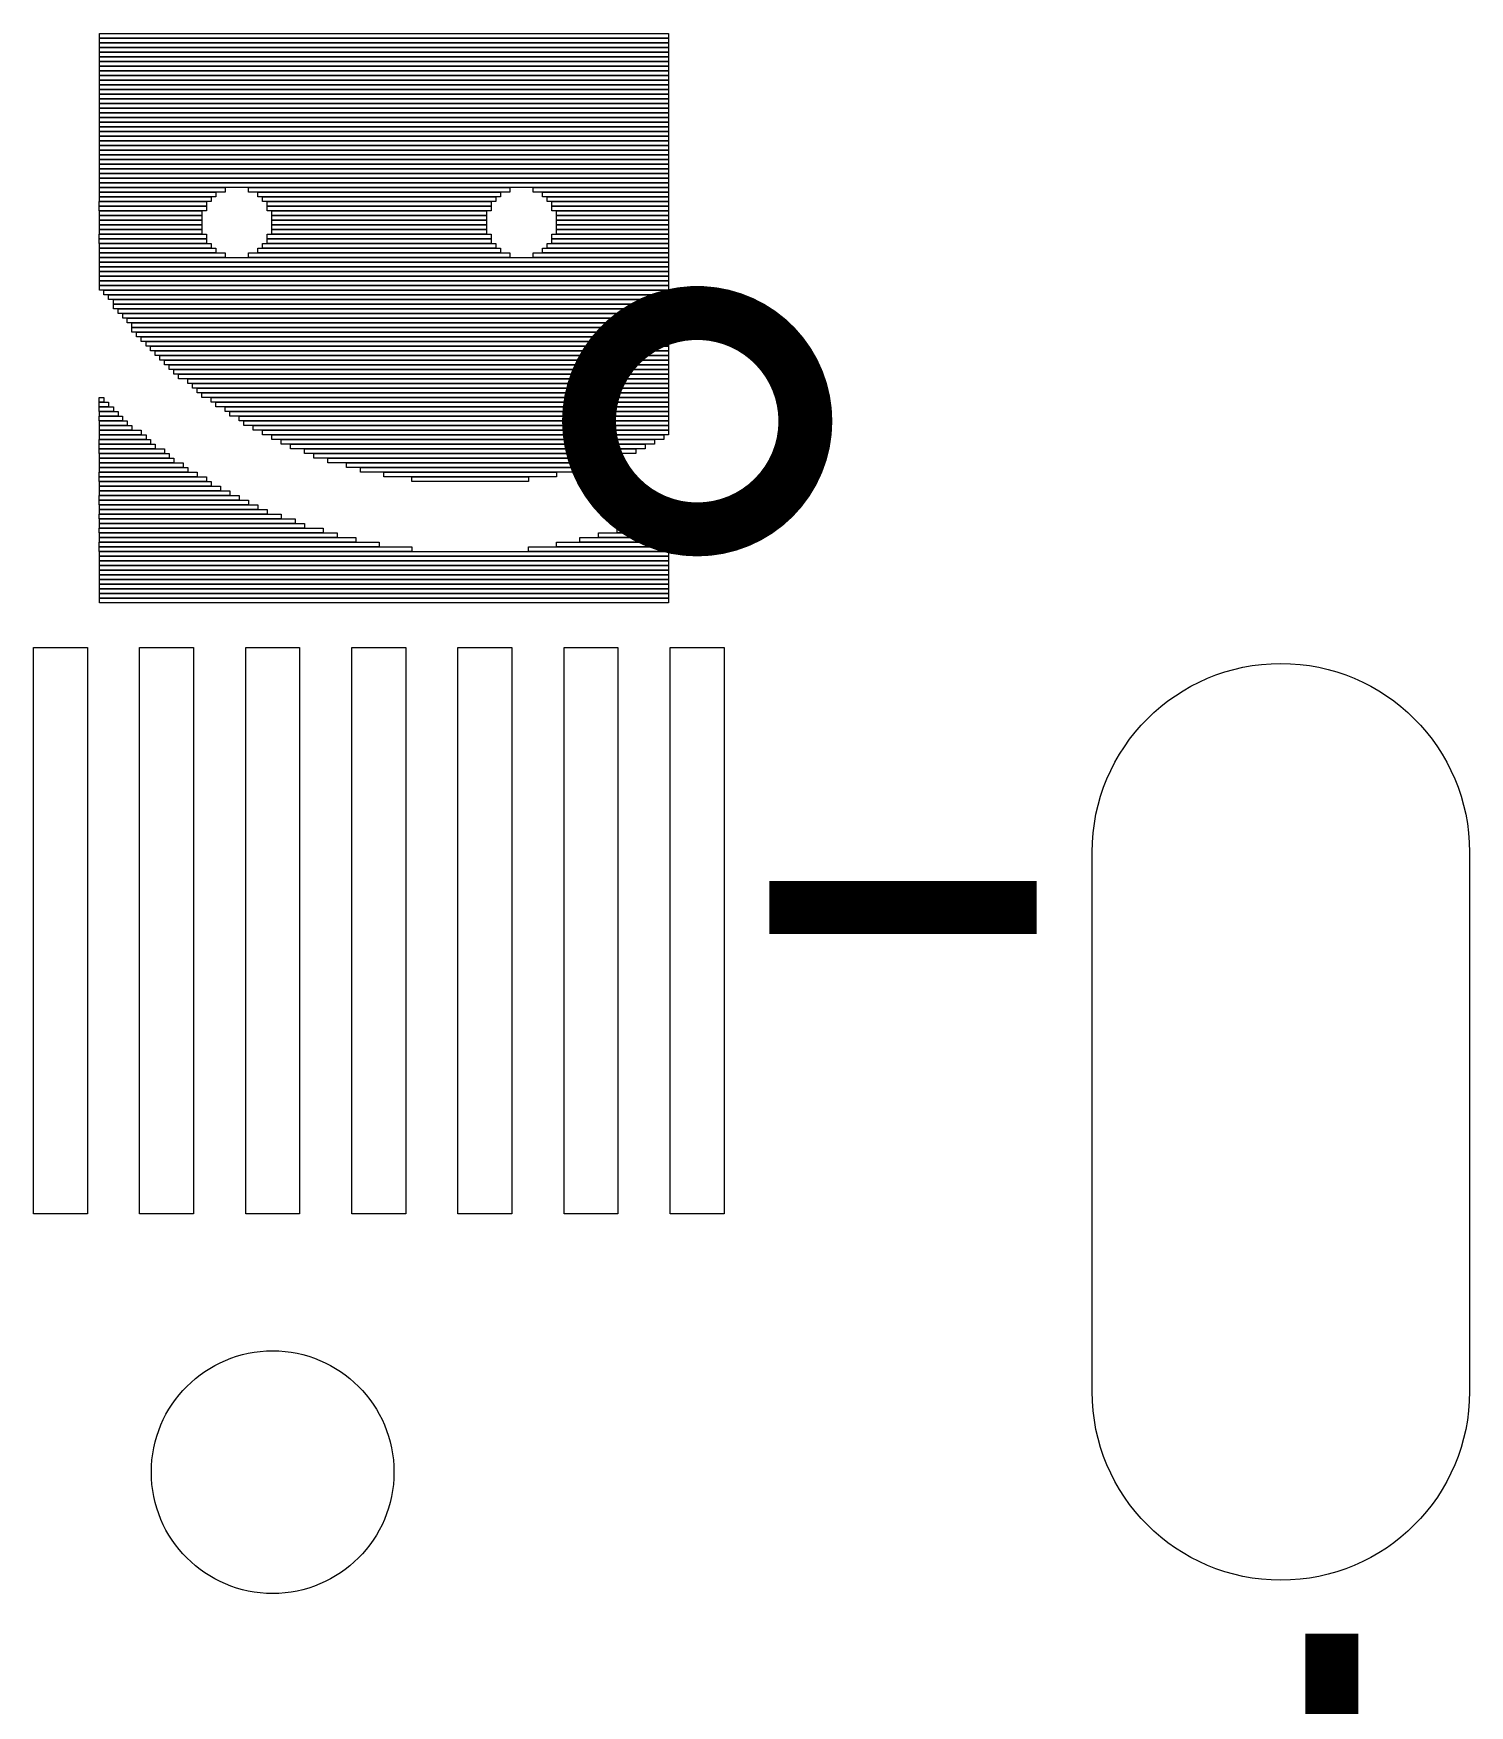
# Model space of a CAD drawing. Extents: x -2 to 100, y -14 to 56.
# Drawn here: x 33.38 to 40.14, y 6.55 to 14.42 of the extents above; entities that cross this region are included whole.
import ezdxf

# ---------------------------------------------------------------- set-up
doc = ezdxf.new("R2010")
doc.units = 0
doc.header["$MEASUREMENT"] = 0
for name, color, linetype in [('PG_SILKSCREEN_BOTTOM', 12, 'CONTINUOUS'), ('PG_SILKSCREEN_TOP', 254, 'CONTINUOUS'), ('PIN_BOTTOM', 1, 'CONTINUOUS'), ('PIN_TOP', 110, 'CONTINUOUS')]:
    doc.layers.add(name, color=color, linetype=linetype)

msp = doc.modelspace()

# ---------------------------------------------------------------- linework, layer by layer
at = {"layer": 'PG_SILKSCREEN_BOTTOM'}
for points in [[(36.369015, 14.399666), (33.687715, 14.399666), (33.687715, 14.421663), (36.369015, 14.421663)], [(36.369015, 14.377772), (33.687715, 14.377772), (33.687715, 14.399768), (36.369015, 14.399768)], [(36.369015, 14.35575), (33.687715, 14.35575), (33.687715, 14.377772), (36.369015, 14.377772)], [(36.369015, 14.333753), (33.687715, 14.333753), (33.687715, 14.35575), (36.369015, 14.35575)], [(36.369015, 14.311757), (33.687715, 14.311757), (33.687715, 14.333753), (36.369015, 14.333753)], [(36.369015, 14.289862), (33.687715, 14.289862), (33.687715, 14.311859), (36.369015, 14.311859)], [(36.369015, 14.267866), (33.687715, 14.267866), (33.687715, 14.289862), (36.369015, 14.289862)], [(36.369015, 14.245869), (33.687715, 14.245869), (33.687715, 14.267866), (36.369015, 14.267866)], [(36.369015, 14.223873), (33.687715, 14.223873), (33.687715, 14.245869), (36.369015, 14.245869)], [(36.369015, 14.201851), (33.687715, 14.201851), (33.687715, 14.223873), (36.369015, 14.223873)], [(36.369015, 14.179956), (33.687715, 14.179956), (33.687715, 14.201953), (36.369015, 14.201953)], [(36.369015, 14.15796), (33.687715, 14.15796), (33.687715, 14.179956), (36.369015, 14.179956)], [(36.369015, 14.135964), (33.687715, 14.135964), (33.687715, 14.15796), (36.369015, 14.15796)], [(36.369015, 14.113967), (33.687715, 14.113967), (33.687715, 14.135964), (36.369015, 14.135964)], [(36.369015, 14.092072), (33.687715, 14.092072), (33.687715, 14.114069), (36.369015, 14.114069)], [(36.369015, 14.070051), (33.687715, 14.070051), (33.687715, 14.092072), (36.369015, 14.092072)], [(36.369015, 14.048054), (33.687715, 14.048054), (33.687715, 14.070051), (36.369015, 14.070051)], [(36.369015, 14.026058), (33.687715, 14.026058), (33.687715, 14.048054), (36.369015, 14.048054)], [(36.369015, 14.004061), (33.687715, 14.004061), (33.687715, 14.026058), (36.369015, 14.026058)], [(36.369015, 13.982167), (33.687715, 13.982167), (33.687715, 14.004163), (36.369015, 14.004163)], [(36.369015, 13.96017), (33.687715, 13.96017), (33.687715, 13.982167), (36.369015, 13.982167)], [(36.369015, 13.938148), (33.687715, 13.938148), (33.687715, 13.96017), (36.369015, 13.96017)], [(36.369015, 13.916152), (33.687715, 13.916152), (33.687715, 13.938148), (36.369015, 13.938148)], [(36.369015, 13.894257), (33.687715, 13.894257), (33.687715, 13.916254), (36.369015, 13.916254)], [(36.369015, 13.872261), (33.687715, 13.872261), (33.687715, 13.894257), (36.369015, 13.894257)], [(36.369015, 13.850264), (33.687715, 13.850264), (33.687715, 13.872261), (36.369015, 13.872261)], [(36.369015, 13.828268), (33.687715, 13.828268), (33.687715, 13.850264), (36.369015, 13.850264)], [(36.369015, 13.806272), (33.687715, 13.806272), (33.687715, 13.828268), (36.369015, 13.828268)], [(36.369015, 13.784351), (33.687715, 13.784351), (33.687715, 13.806373), (36.369015, 13.806373)], [(36.369015, 13.762355), (33.687715, 13.762355), (33.687715, 13.784351), (36.369015, 13.784351)], [(36.369015, 13.740359), (33.687715, 13.740359), (33.687715, 13.762355), (36.369015, 13.762355)], [(36.369015, 13.718362), (33.687715, 13.718362), (33.687715, 13.740359), (36.369015, 13.740359)], [(36.369015, 13.696366), (33.687715, 13.696366), (33.687715, 13.718362), (36.369015, 13.718362)], [(34.193023, 13.608456), (33.687512, 13.608456), (33.687512, 13.630453), (34.193023, 13.630453)], [(34.281008, 13.674471), (33.687614, 13.674471), (33.687614, 13.696467), (34.281008, 13.696467)], [(34.237016, 13.652449), (33.687614, 13.652449), (33.687614, 13.674471), (34.237016, 13.674471)], [(34.215019, 13.630453), (33.687614, 13.630453), (33.687614, 13.652449), (34.215019, 13.652449)], [(35.62162, 13.674471), (34.390914, 13.674471), (34.390914, 13.696467), (35.62162, 13.696467)], [(35.577704, 13.652449), (34.434704, 13.652449), (34.434704, 13.674471), (35.577704, 13.674471)], [(35.555707, 13.630453), (34.456726, 13.630453), (34.456726, 13.652449), (35.555707, 13.652449)], [(35.533711, 13.608456), (34.478722, 13.608456), (34.478722, 13.630453), (35.533711, 13.630453)], [(36.368914, 13.674471), (35.731526, 13.674471), (35.731526, 13.696467), (36.368914, 13.696467)], [(36.368914, 13.652449), (35.775519, 13.652449), (35.775519, 13.674471), (36.368914, 13.674471)], [(36.368914, 13.630453), (35.797515, 13.630453), (35.797515, 13.652449), (36.368914, 13.652449)], [(36.368914, 13.608456), (35.819309, 13.608456), (35.819309, 13.630453), (36.368914, 13.630453)], [(34.193023, 13.586562), (33.687512, 13.586562), (33.687512, 13.608558), (34.193023, 13.608558)], [(34.171128, 13.564565), (33.687614, 13.564565), (33.687614, 13.586562), (34.171128, 13.586562)], [(34.171128, 13.542569), (33.687614, 13.542569), (33.687614, 13.564565), (34.171128, 13.564565)], [(35.533711, 13.586562), (34.478722, 13.586562), (34.478722, 13.608558), (35.533711, 13.608558)], [(35.511715, 13.564565), (34.500718, 13.564565), (34.500718, 13.586562), (35.511715, 13.586562)], [(35.511715, 13.542569), (34.500718, 13.542569), (34.500718, 13.564565), (35.511715, 13.564565)], [(36.368914, 13.586562), (35.819309, 13.586562), (35.819309, 13.608558), (36.368914, 13.608558)], [(36.368812, 13.564565), (35.841305, 13.564565), (35.841305, 13.586562), (36.368812, 13.586562)], [(36.368812, 13.542569), (35.841305, 13.542569), (35.841305, 13.564565), (36.368812, 13.564565)], [(34.193023, 13.454659), (33.687512, 13.454659), (33.687512, 13.476656), (34.193023, 13.476656)], [(34.171128, 13.520572), (33.687614, 13.520572), (33.687614, 13.542569), (34.171128, 13.542569)], [(34.171128, 13.498551), (33.687614, 13.498551), (33.687614, 13.520572), (34.171128, 13.520572)], [(34.171128, 13.476656), (33.687614, 13.476656), (33.687614, 13.498652), (34.171128, 13.498652)], [(35.533711, 13.454659), (34.478722, 13.454659), (34.478722, 13.476656), (35.533711, 13.476656)], [(35.511715, 13.520572), (34.500718, 13.520572), (34.500718, 13.542569), (35.511715, 13.542569)], [(35.511715, 13.498551), (34.500718, 13.498551), (34.500718, 13.520572), (35.511715, 13.520572)], [(35.511715, 13.476656), (34.500718, 13.476656), (34.500718, 13.498652), (35.511715, 13.498652)], [(36.368914, 13.454659), (35.819309, 13.454659), (35.819309, 13.476656), (36.368914, 13.476656)], [(36.368812, 13.520572), (35.841305, 13.520572), (35.841305, 13.542569), (36.368812, 13.542569)], [(36.368812, 13.498551), (35.841305, 13.498551), (35.841305, 13.520572), (36.368812, 13.520572)], [(36.368812, 13.476656), (35.841305, 13.476656), (35.841305, 13.498652), (36.368812, 13.498652)], [(34.193023, 13.432663), (33.687512, 13.432663), (33.687512, 13.454659), (34.193023, 13.454659)], [(34.215019, 13.410667), (33.687614, 13.410667), (33.687614, 13.432663), (34.215019, 13.432663)], [(34.237016, 13.38867), (33.687614, 13.38867), (33.687614, 13.410667), (34.237016, 13.410667)], [(34.281008, 13.36675), (33.687614, 13.36675), (33.687614, 13.388772), (34.281008, 13.388772)], [(35.62162, 13.36675), (34.390914, 13.36675), (34.390914, 13.388772), (35.62162, 13.388772)], [(35.577704, 13.38867), (34.434704, 13.38867), (34.434704, 13.410667), (35.577704, 13.410667)], [(35.555707, 13.410667), (34.456726, 13.410667), (34.456726, 13.432663), (35.555707, 13.432663)], [(35.533711, 13.432663), (34.478722, 13.432663), (34.478722, 13.454659), (35.533711, 13.454659)], [(36.368914, 13.36675), (35.731526, 13.36675), (35.731526, 13.388772), (36.368914, 13.388772)], [(36.368914, 13.38867), (35.775519, 13.38867), (35.775519, 13.410667), (36.368914, 13.410667)], [(36.368914, 13.410667), (35.797515, 13.410667), (35.797515, 13.432663), (36.368914, 13.432663)], [(36.368914, 13.432663), (35.819309, 13.432663), (35.819309, 13.454659), (36.368914, 13.454659)], [(36.369015, 13.344754), (33.687715, 13.344754), (33.687715, 13.36675), (36.369015, 13.36675)], [(36.369015, 13.322757), (33.687715, 13.322757), (33.687715, 13.344754), (36.369015, 13.344754)], [(36.369015, 13.300761), (33.687715, 13.300761), (33.687715, 13.322757), (36.369015, 13.322757)], [(36.369015, 13.278866), (33.687715, 13.278866), (33.687715, 13.300862), (36.369015, 13.300862)], [(36.369015, 13.25687), (33.687715, 13.25687), (33.687715, 13.278866), (36.369015, 13.278866)], [(36.369015, 13.234873), (33.687715, 13.234873), (33.687715, 13.25687), (36.369015, 13.25687)], [(36.369015, 13.212851), (33.687715, 13.212851), (33.687715, 13.234873), (36.369015, 13.234873)], [(36.368914, 13.190957), (33.709508, 13.190957), (33.709508, 13.212953), (36.368914, 13.212953)], [(36.368914, 13.16896), (33.731505, 13.16896), (33.731505, 13.190957), (36.368914, 13.190957)], [(36.368914, 13.146964), (33.753527, 13.146964), (33.753527, 13.16896), (36.368914, 13.16896)], [(36.368914, 13.124967), (33.753527, 13.124967), (33.753527, 13.146964), (36.368914, 13.146964)], [(36.368914, 13.102971), (33.775523, 13.102971), (33.775523, 13.124967), (36.368914, 13.124967)], [(36.368914, 13.081051), (33.797519, 13.081051), (33.797519, 13.103073), (36.368914, 13.103073)], [(36.368914, 13.059054), (33.819313, 13.059054), (33.819313, 13.081051), (36.368914, 13.081051)], [(36.368914, 13.037058), (33.841411, 13.037058), (33.841411, 13.059054), (36.368914, 13.059054)], [(36.368914, 13.015062), (33.841411, 13.015062), (33.841411, 13.037058), (36.368914, 13.037058)], [(36.368914, 12.993167), (33.863305, 12.993167), (33.863305, 13.015163), (36.368914, 13.015163)], [(36.368914, 12.97117), (33.885327, 12.97117), (33.885327, 12.993167), (36.368914, 12.993167)], [(36.368914, 12.949149), (33.907425, 12.949149), (33.907425, 12.97117), (36.368914, 12.97117)], [(36.368914, 12.927152), (33.92932, 12.927152), (33.92932, 12.949149), (36.368914, 12.949149)], [(36.368914, 12.905156), (33.951316, 12.905156), (33.951316, 12.927152), (36.368914, 12.927152)], [(36.368914, 12.883261), (33.973313, 12.883261), (33.973313, 12.905257), (36.368914, 12.905257)], [(36.368914, 12.861265), (33.995309, 12.861265), (33.995309, 12.883261), (36.368914, 12.883261)], [(36.368914, 12.839268), (34.017128, 12.839268), (34.017128, 12.861265), (36.368914, 12.861265)], [(36.368914, 12.817272), (34.039226, 12.817272), (34.039226, 12.839268), (36.368914, 12.839268)], [(36.368914, 12.79525), (34.061121, 12.79525), (34.061121, 12.817272), (36.368914, 12.817272)], [(36.368914, 12.773355), (34.105215, 12.773355), (34.105215, 12.795352), (36.368914, 12.795352)], [(36.368914, 12.751359), (34.12711, 12.751359), (34.12711, 12.773355), (36.368914, 12.773355)], [(33.709407, 12.685471), (33.687512, 12.685471), (33.687512, 12.707468), (33.709407, 12.707468)], [(33.731505, 12.663449), (33.687512, 12.663449), (33.687512, 12.685471), (33.731505, 12.685471)], [(36.368914, 12.729362), (34.149106, 12.729362), (34.149106, 12.751359), (36.368914, 12.751359)], [(36.368914, 12.707366), (34.171128, 12.707366), (34.171128, 12.729362), (36.368914, 12.729362)], [(36.369015, 12.685471), (34.215121, 12.685471), (34.215121, 12.707468), (36.369015, 12.707468)], [(36.368914, 12.663449), (34.237016, 12.663449), (34.237016, 12.685471), (36.368914, 12.685471)], [(33.753527, 12.641453), (33.687512, 12.641453), (33.687512, 12.663449), (33.753527, 12.663449)], [(33.797418, 12.59746), (33.687512, 12.59746), (33.687512, 12.619457), (33.797418, 12.619457)], [(33.775523, 12.619457), (33.687614, 12.619457), (33.687614, 12.641453), (33.775523, 12.641453)], [(36.368914, 12.641453), (34.280907, 12.641453), (34.280907, 12.663449), (36.368914, 12.663449)], [(36.368914, 12.619457), (34.302903, 12.619457), (34.302903, 12.641453), (36.368914, 12.641453)], [(36.368914, 12.59746), (34.346921, 12.59746), (34.346921, 12.619457), (36.368914, 12.619457)], [(33.819414, 12.575565), (33.687614, 12.575565), (33.687614, 12.597562), (33.819414, 12.597562)], [(33.841411, 12.553569), (33.687614, 12.553569), (33.687614, 12.575565), (33.841411, 12.575565)], [(33.885403, 12.531573), (33.687614, 12.531573), (33.687614, 12.553569), (33.885403, 12.553569)], [(33.907425, 12.509551), (33.687614, 12.509551), (33.687614, 12.531573), (33.907425, 12.531573)], [(36.368914, 12.575565), (34.368918, 12.575565), (34.368918, 12.597562), (36.368914, 12.597562)], [(36.368914, 12.553569), (34.412707, 12.553569), (34.412707, 12.575565), (36.368914, 12.575565)], [(36.368812, 12.531573), (34.456726, 12.531573), (34.456726, 12.553569), (36.368812, 12.553569)], [(36.346816, 12.509551), (34.500718, 12.509551), (34.500718, 12.531573), (36.346816, 12.531573)], [(33.929218, 12.487656), (33.687512, 12.487656), (33.687512, 12.509652), (33.929218, 12.509652)], [(33.951316, 12.46566), (33.687512, 12.46566), (33.687512, 12.487656), (33.951316, 12.487656)], [(33.995208, 12.443663), (33.687512, 12.443663), (33.687512, 12.46566), (33.995208, 12.46566)], [(34.017204, 12.421667), (33.687614, 12.421667), (33.687614, 12.443663), (34.017204, 12.443663)], [(36.302925, 12.487656), (34.544711, 12.487656), (34.544711, 12.509652), (36.302925, 12.509652)], [(36.258906, 12.46566), (34.588704, 12.46566), (34.588704, 12.487656), (36.258906, 12.487656)], [(36.215015, 12.443663), (34.654617, 12.443663), (34.654617, 12.46566), (36.215015, 12.46566)], [(36.149026, 12.421667), (34.698508, 12.421667), (34.698508, 12.443663), (36.149026, 12.443663)], [(34.039226, 12.39967), (33.687614, 12.39967), (33.687614, 12.421667), (34.039226, 12.421667)], [(34.083219, 12.37775), (33.687614, 12.37775), (33.687614, 12.399772), (34.083219, 12.399772)], [(34.105215, 12.355754), (33.687614, 12.355754), (33.687614, 12.37775), (34.105215, 12.37775)], [(36.083113, 12.39967), (34.764523, 12.39967), (34.764523, 12.421667), (36.083113, 12.421667)], [(36.017225, 12.37775), (34.852407, 12.37775), (34.852407, 12.399772), (36.017225, 12.399772)], [(35.929316, 12.355754), (34.91832, 12.355754), (34.91832, 12.37775), (35.929316, 12.37775)], [(34.149106, 12.333757), (33.687512, 12.333757), (33.687512, 12.355754), (34.149106, 12.355754)], [(34.193023, 12.311761), (33.687512, 12.311761), (33.687512, 12.333757), (34.193023, 12.333757)], [(34.215019, 12.289765), (33.687614, 12.289765), (33.687614, 12.311761), (34.215019, 12.311761)], [(34.259012, 12.26787), (33.687614, 12.26787), (33.687614, 12.289866), (34.259012, 12.289866)], [(35.841407, 12.333757), (35.028226, 12.333757), (35.028226, 12.355754), (35.841407, 12.355754)], [(35.709504, 12.311761), (35.160128, 12.311761), (35.160128, 12.333757), (35.709504, 12.333757)], [(34.346921, 12.223852), (33.687512, 12.223852), (33.687512, 12.245873), (34.346921, 12.245873)], [(34.390813, 12.201855), (33.687512, 12.201855), (33.687512, 12.223852), (34.390813, 12.223852)], [(34.303005, 12.245873), (33.687614, 12.245873), (33.687614, 12.26787), (34.303005, 12.26787)], [(34.544711, 12.135968), (33.687512, 12.135968), (33.687512, 12.157964), (34.544711, 12.157964)], [(34.434805, 12.17996), (33.687614, 12.17996), (33.687614, 12.201957), (34.434805, 12.201957)], [(34.478824, 12.157964), (33.687614, 12.157964), (33.687614, 12.17996), (34.478824, 12.17996)], [(34.610624, 12.113971), (33.687614, 12.113971), (33.687614, 12.135968), (34.610624, 12.135968)], [(36.368914, 12.113971), (36.258906, 12.113971), (36.258906, 12.135968), (36.368914, 12.135968)], [(36.368914, 12.135968), (36.302925, 12.135968), (36.302925, 12.157964), (36.368914, 12.157964)], [(34.742526, 12.070055), (33.687512, 12.070055), (33.687512, 12.092051), (34.742526, 12.092051)], [(34.654617, 12.092051), (33.687614, 12.092051), (33.687614, 12.114073), (34.654617, 12.114073)], [(34.808414, 12.048058), (33.687614, 12.048058), (33.687614, 12.070055), (34.808414, 12.070055)], [(36.368812, 12.048058), (36.03912, 12.048058), (36.03912, 12.070055), (36.368812, 12.070055)], [(36.368914, 12.070055), (36.127106, 12.070055), (36.127106, 12.092051), (36.368914, 12.092051)], [(36.368914, 12.092051), (36.19312, 12.092051), (36.19312, 12.114073), (36.368914, 12.114073)], [(35.006204, 12.004065), (33.687512, 12.004065), (33.687512, 12.026062), (35.006204, 12.026062)], [(35.160128, 11.982171), (33.687512, 11.982171), (33.687512, 12.004167), (35.160128, 12.004167)], [(34.896425, 12.026062), (33.687614, 12.026062), (33.687614, 12.048058), (34.896425, 12.048058)], [(36.369015, 11.960149), (33.687715, 11.960149), (33.687715, 11.982171), (36.369015, 11.982171)], [(36.368914, 11.982171), (35.709504, 11.982171), (35.709504, 12.004167), (36.368914, 12.004167)], [(36.368812, 12.004065), (35.841305, 12.004065), (35.841305, 12.026062), (36.368812, 12.026062)], [(36.368914, 12.026062), (35.951312, 12.026062), (35.951312, 12.048058), (36.368914, 12.048058)], [(36.369015, 11.938152), (33.687715, 11.938152), (33.687715, 11.960149), (36.369015, 11.960149)], [(36.369015, 11.916156), (33.687715, 11.916156), (33.687715, 11.938152), (36.369015, 11.938152)], [(36.369015, 11.894261), (33.687715, 11.894261), (33.687715, 11.916258), (36.369015, 11.916258)], [(36.369015, 11.872265), (33.687715, 11.872265), (33.687715, 11.894261), (36.369015, 11.894261)], [(36.369015, 11.850268), (33.687715, 11.850268), (33.687715, 11.872265), (36.369015, 11.872265)], [(36.369015, 11.828272), (33.687715, 11.828272), (33.687715, 11.850268), (36.369015, 11.850268)], [(36.369015, 11.80625), (33.687715, 11.80625), (33.687715, 11.828272), (36.369015, 11.828272)], [(36.369015, 11.784355), (33.687715, 11.784355), (33.687715, 11.806352), (36.369015, 11.806352)], [(36.369015, 11.762359), (33.687715, 11.762359), (33.687715, 11.784355), (36.369015, 11.784355)], [(36.369015, 11.740363), (33.687715, 11.740363), (33.687715, 11.762359), (36.369015, 11.762359)]]:
    msp.add_lwpolyline(points, close=True, dxfattribs=at)
at = {"layer": 'PG_SILKSCREEN_TOP', "const_width": 0.254}
msp.add_lwpolyline([(37.013896, 12.595428, 1.000012), (35.99434, 12.595403, 0.999988), (37.013896, 12.595428)], format="xyb", dxfattribs=at)
at = {"layer": 'PG_SILKSCREEN_TOP', "const_width": 0.250012}
for points in [[(36.843995, 10.30539), (38.103988, 10.30539)], [(39.494003, 6.885381), (39.494003, 4.945405)]]:
    msp.add_lwpolyline(points, dxfattribs=at)
at = {"layer": 'PIN_BOTTOM'}
msp.add_lwpolyline([(40.142897, 10.565384), (40.142897, 8.025384, -1), (38.364897, 8.025384), (38.364897, 10.565384, -1)], format="xyb", close=True, dxfattribs=at)
msp.add_circle((34.504097, 7.6454), 0.5715, dxfattribs=at)
at = {"layer": 'PIN_TOP'}
for points in [[(33.377099, 8.861806), (33.377099, 11.528806), (33.631099, 11.528806), (33.631099, 8.861806)], [(33.876996, 8.861806), (33.876996, 11.528806), (34.130996, 11.528806), (34.130996, 8.861806)], [(34.377097, 8.861806), (34.377097, 11.528806), (34.631097, 11.528806), (34.631097, 8.861806)], [(34.876994, 8.861806), (34.876994, 11.528806), (35.130994, 11.528806), (35.130994, 8.861806)], [(35.377095, 8.861806), (35.377095, 11.528806), (35.631095, 11.528806), (35.631095, 8.861806)], [(35.876992, 8.861806), (35.876992, 11.528806), (36.130992, 11.528806), (36.130992, 8.861806)], [(36.377093, 8.861806), (36.377093, 11.528806), (36.631093, 11.528806), (36.631093, 8.861806)]]:
    msp.add_lwpolyline(points, close=True, dxfattribs=at)
msp.add_lwpolyline([(40.142897, 10.565384), (40.142897, 8.025384, -1), (38.364897, 8.025384), (38.364897, 10.565384, -1)], format="xyb", close=True, dxfattribs=at)
msp.add_circle((34.504097, 7.6454), 0.5715, dxfattribs=at)

doc.saveas('drawing.dxf')
